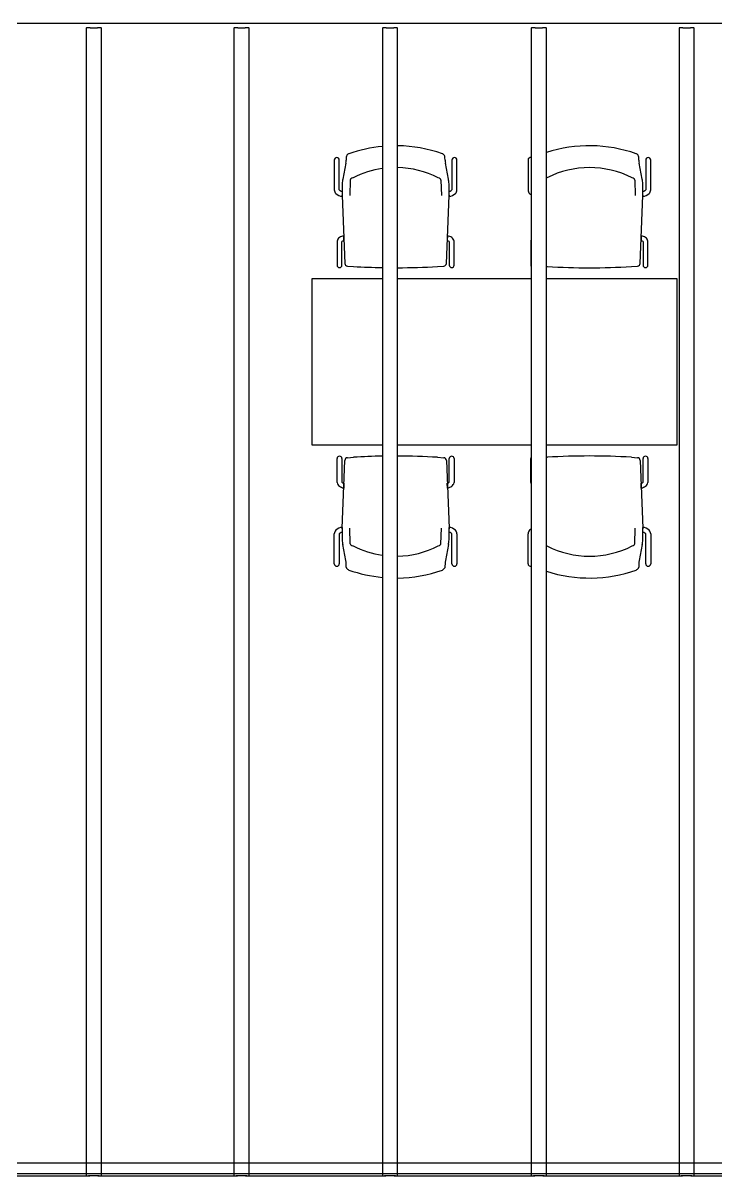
# Model space of a CAD drawing. Header units: inches. Extents: x -3 to 209, y -384 to 20.
# Drawn here: x 140.03 to 143.21, y -264.9 to -259.61 of the extents above; entities that cross this region are included whole.
import ezdxf

# ---------------------------------------------------------------- set-up
doc = ezdxf.new("R2010")
doc.units = ezdxf.units.IN
doc.header["$MEASUREMENT"] = 0
for name, color, linetype, lineweight in [('I-FURN', 253, 'Continuous', 9), ('I-FURN-PNLS', 253, 'Continuous', 9), ('S-BEAM', 253, 'Continuous', 13), ('S-GRID', 253, 'Continuous', 9)]:
    doc.layers.add(name, color=color, linetype=linetype, lineweight=lineweight)
doc.layers.add('NFF-FURN', color=253, linetype='Continuous')

# ---------------------------------------------------------------- blocks, each defined once
blk = doc.blocks.new('20170303 - Modelo Est RT 16 Arpro CENTRAL_rvt-1-Borde De Placa SobreCubierta')
at = {"layer": 'S-BEAM', "linetype": 'ByBlock', "lineweight": -2}
for p, q in [((-31.6445, 11.826), (-12.4511, 11.826)), ((-20.9711, 11.8031), (-20.9711, 6.535)), ((-20.9533, 11.804), (-20.9189, 11.804)), ((-20.9011, 6.535), (-20.9011, 11.8031)), ((-20.2935, 11.8031), (-20.2935, 6.535)), ((-20.2757, 11.804), (-20.2413, 11.804)), ((-20.2235, 6.535), (-20.2235, 11.8031)), ((-19.6124, 11.8031), (-19.6124, 6.535)), ((-19.5946, 11.804), (-19.5602, 11.804)), ((-19.5424, 6.535), (-19.5424, 11.8031)), ((-18.9295, 11.8031), (-18.9295, 6.535)), ((-18.9117, 11.804), (-18.8773, 11.804)), ((-18.8595, 6.535), (-18.8595, 11.8031)), ((-18.2515, 11.8031), (-18.2515, 6.535)), ((-18.2337, 11.804), (-18.1993, 11.804)), ((-18.1815, 6.535), (-18.1815, 11.8031)), ((-15.5989, 6.5452), (-29.0847, 6.5452)), ((-21.5961, 6.5363), (-20.9547, 6.5363)), ((-20.9189, 6.5359), (-20.9533, 6.5359)), ((-20.9174, 6.5363), (-20.2772, 6.5363)), ((-20.2413, 6.5359), (-20.2757, 6.5359)), ((-20.2398, 6.5363), (-19.5961, 6.5363)), ((-19.5602, 6.5359), (-19.5946, 6.5359)), ((-19.5587, 6.5363), (-18.9132, 6.5363)), ((-18.8773, 6.5359), (-18.9117, 6.5359)), ((-18.8758, 6.5363), (-18.2352, 6.5363)), ((-18.1993, 6.5359), (-18.2337, 6.5359)), ((-18.1978, 6.5363), (-17.5674, 6.5363))]:
    blk.add_line(p, q, dxfattribs=at)
for centre, start_param, end_param in [((-20.9533, 11.8031), 1.570796, 3.141593), ((-20.9189, 11.8031), 0, 1.570796), ((-20.2757, 11.8031), 1.570796, 3.141593), ((-20.2413, 11.8031), 0, 1.570796), ((-19.5946, 11.8031), 1.570796, 3.141593), ((-19.5602, 11.8031), 0, 1.570796), ((-18.9117, 11.8031), 1.570796, 3.141593), ((-18.8773, 11.8031), 0, 1.570796), ((-18.2337, 11.8031), 1.570796, 3.141593), ((-18.1993, 11.8031), 0, 1.570796), ((-20.9533, 6.535), 1.570796, 1.994066), ((-20.9189, 6.535), 1.147527, 1.570796), ((-20.2757, 6.535), 1.570796, 1.994066), ((-20.2413, 6.535), 1.147527, 1.570796), ((-19.5946, 6.535), 1.570796, 1.994066), ((-19.5602, 6.535), 1.147527, 1.570796), ((-18.9117, 6.535), 1.570796, 1.994066), ((-18.8773, 6.535), 1.147527, 1.570796), ((-18.2337, 6.535), 1.570796, 1.994066), ((-18.1993, 6.535), 1.147527, 1.570796)]:
    blk.add_ellipse(centre, major_axis=(0.0178, 0), ratio=0.049437, start_param=start_param, end_param=end_param, dxfattribs=at)
blk = doc.blocks.new('Haworth_Planes-Collaborative_Table-Rectangular - 30_ x 66_-893567-Borde De Placa SobreCubierta')
at = {"layer": 'I-FURN-PNLS', "linetype": 'ByBlock', "lineweight": -2}
for p, q in [((-0.5145, 0.381), (-0.8382, 0.381)), ((-0.8382, 0.381), (-0.8382, -0.381)), ((0.1684, 0.381), (-0.4445, 0.381)), ((0.8382, 0.381), (0.2384, 0.381)), ((0.8382, -0.381), (0.8382, 0.381)), ((-0.8382, -0.381), (-0.5145, -0.381)), ((-0.4445, -0.381), (0.1684, -0.381)), ((0.2384, -0.381), (0.8382, -0.381))]:
    blk.add_line(p, q, dxfattribs=at)
blk = doc.blocks.new('Haworth_Chair_Very-Perforated Side and Seminar - Arms-900367-Borde De Placa SobreCubierta')
at = {"layer": 'I-FURN', "linetype": 'ByBlock', "lineweight": -2}
for p, q in [((-0.2684, 0.1329), (-0.2684, 0.2432)), ((-0.2464, 0.2432), (-0.2464, 0.1353)), ((-0.2452, -0.0762), (-0.2329, 0.2351)), ((-0.2211, 0.2472), (-0.1928, 0.2491)), ((0.1928, 0.2491), (0.2211, 0.2472)), ((0.2329, 0.2351), (0.2452, -0.0762)), ((0.2464, 0.1353), (0.2464, 0.2432)), ((0.2684, 0.2432), (0.2684, 0.1329)), ((-0.237, 0.1307), (-0.2379, 0.1081)), ((0.2379, 0.1081), (0.237, 0.1307)), ((-0.2813, -0.2394), (-0.2813, -0.1024)), ((-0.2587, -0.1025), (-0.2587, -0.2394)), ((-0.2452, -0.0762), (-0.2453, -0.0787)), ((-0.2453, -0.0787), (-0.2452, -0.0762)), ((-0.2451, -0.0723), (-0.2452, -0.0762)), ((-0.2082, -0.1476), (-0.2107, -0.0762)), ((0.2082, -0.1476), (0.2107, -0.0762)), ((0.2452, -0.0762), (0.2451, -0.0723)), ((0.2453, -0.0787), (0.2452, -0.0762)), ((0.2452, -0.0762), (0.2453, -0.0787)), ((0.2587, -0.2394), (0.2587, -0.1025)), ((0.2813, -0.1024), (0.2813, -0.2394)), ((-0.2284, -0.2247), (-0.2422, -0.1511)), ((0.2422, -0.1511), (0.2284, -0.2247)), ((-0.2265, -0.2515), (-0.2268, -0.2388)), ((0.2268, -0.2388), (0.2265, -0.2515))]:
    blk.add_line(p, q, dxfattribs=at)
for centre, radius, start, end in [((-0.2574, 0.2432), 0.011, 0, 180), ((-0.2202, 0.2346), 0.0127, 94.0729, 177.734), ((0, -2.8583), 3.1134, 91.1174, 93.5503), ((0, -2.8583), 3.1134, 86.4497, 89.8284), ((0.2202, 0.2346), 0.0127, 2.266, 85.9271), ((0.2574, 0.2432), 0.011, 0, 180), ((-0.2441, 0.137), 0.0247, 189.6934, 236.3066), ((-0.2256, 0.1648), 0.058, 236.3066, 257.6934), ((-0.2293, 0.1585), 0.0289, 233.5905, 254.4095), ((0.2293, 0.1585), 0.0289, 285.5905, 306.4095), ((0.2256, 0.1648), 0.058, 282.3066, 303.6934), ((0.2441, 0.137), 0.0247, 303.6934, 350.3066), ((-0.258, -0.1024), 0.0233, 134, 180), ((-0.2407, -0.1203), 0.0482, 95.2064, 134), ((-0.2497, -0.1077), 0.0104, 120.1474, 149.8526), ((-0.2405, -0.1236), 0.0287, 100.5401, 120.1474), ((0.378, -0.1033), 0.6238, 177.734, 179.2684), ((0.378, -0.1033), 0.6238, 177.734, 181.396), ((0.2407, -0.1203), 0.0482, 46, 84.7936), ((-0.378, -0.1033), 0.6238, 0.7316, 2.266), ((-0.378, -0.1033), 0.6238, 358.604, 2.266), ((0.2405, -0.1236), 0.0287, 59.8526, 79.4599), ((0.2497, -0.1077), 0.0104, 30.1474, 59.8526), ((0.258, -0.1024), 0.0233, 0, 46), ((-0.1104, -0.1192), 0.1352, 179.7172, 189.742), ((-0.0425, -0.1136), 0.2032, 188.0632, 190.6423), ((-0.2011, -0.1472), 0.0071, 183.4353, 236.5647), ((-0.1799, -0.115), 0.0456, 236.5647, 249.3688), ((0.0006, 0.225), 0.4297, 242.9668, 261.7596), ((0.0006, 0.225), 0.4297, 271.1584, 297.0332), ((0.1799, -0.115), 0.0456, 290.6312, 303.4353), ((0.2011, -0.1472), 0.0071, 303.4353, 356.5647), ((0.0425, -0.1136), 0.2032, 349.3577, 351.9368), ((0.1104, -0.1192), 0.1352, 350.258, 0.2828), ((-0.27, -0.2394), 0.0113, 180, 0), ((-0.3182, -0.2416), 0.0914, 1.7231, 10.6423), ((0.3182, -0.2416), 0.0914, 169.3577, 178.2769), ((0.27, -0.2394), 0.0113, 180, 0), ((0, 0.3398), 0.6447, 250.5694, 264.589), ((0, 0.3398), 0.6447, 270.8291, 289.4306)]:
    blk.add_arc(centre, radius, start, end, dxfattribs=at)
for points in [[(-0.2259, -0.2554), (-0.2261, -0.2548), (-0.2263, -0.2534), (-0.2264, -0.2521), (-0.2265, -0.2515)], [(-0.2145, -0.2681), (-0.2159, -0.2676), (-0.2185, -0.2662), (-0.2219, -0.2632), (-0.2245, -0.2596), (-0.2255, -0.2569), (-0.2259, -0.2554)], [(0.2259, -0.2554), (0.2255, -0.2569), (0.2245, -0.2596), (0.2219, -0.2632), (0.2185, -0.2662), (0.2159, -0.2676), (0.2145, -0.2681)], [(0.2265, -0.2515), (0.2264, -0.2521), (0.2263, -0.2534), (0.2261, -0.2548), (0.2259, -0.2554)]]:
    blk.add_open_spline(points, degree=3, dxfattribs=at)
blk = doc.blocks.new('Haworth_Chair_Very-Perforated Side and Seminar - Arms-V1-Borde De Placa SobreCubierta')
at = {"layer": 'I-FURN', "linetype": 'ByBlock', "lineweight": -2}
for p, q in [((-0.2684, 0.1329), (-0.2684, 0.2432)), ((-0.1968, 0.2488), (-0.1928, 0.2491)), ((0.1928, 0.2491), (0.2211, 0.2472)), ((0.2329, 0.2351), (0.2452, -0.0762)), ((0.2464, 0.1353), (0.2464, 0.2432)), ((0.2684, 0.2432), (0.2684, 0.1329)), ((0.2379, 0.1081), (0.237, 0.1307)), ((-0.2813, -0.2394), (-0.2813, -0.1024)), ((0.2082, -0.1476), (0.2107, -0.0762)), ((0.2452, -0.0762), (0.2451, -0.0723)), ((0.2453, -0.0787), (0.2452, -0.0762)), ((0.2452, -0.0762), (0.2453, -0.0787)), ((0.2587, -0.2394), (0.2587, -0.1025)), ((0.2813, -0.1024), (0.2813, -0.2394)), ((0.2422, -0.1511), (0.2284, -0.2247)), ((0.2268, -0.2388), (0.2265, -0.2515))]:
    blk.add_line(p, q, dxfattribs=at)
for centre, radius, start, end in [((-0.2574, 0.2432), 0.011, 150, 180), ((0, -2.8583), 3.1134, 86.4497, 93.5503), ((0.2202, 0.2346), 0.0127, 2.266, 85.9271), ((0.2574, 0.2432), 0.011, 0, 180), ((-0.2441, 0.137), 0.0247, 189.6934, 201.3467), ((0.2293, 0.1585), 0.0289, 285.5905, 306.4095), ((0.2256, 0.1648), 0.058, 282.3066, 303.6934), ((0.2441, 0.137), 0.0247, 303.6934, 350.3066), ((-0.258, -0.1024), 0.0233, 134, 180), ((-0.2407, -0.1203), 0.0482, 122.8718, 134), ((0.2407, -0.1203), 0.0482, 46, 84.7936), ((-0.378, -0.1033), 0.6238, 0.7316, 2.266), ((-0.378, -0.1033), 0.6238, 358.604, 2.266), ((0.2405, -0.1236), 0.0287, 59.8526, 79.4599), ((0.2497, -0.1077), 0.0104, 30.1474, 59.8526), ((0.258, -0.1024), 0.0233, 0, 46), ((0.0006, 0.225), 0.4297, 242.9668, 297.0332), ((0.1799, -0.115), 0.0456, 290.6312, 303.4353), ((0.2011, -0.1472), 0.0071, 303.4353, 356.5647), ((0.0425, -0.1136), 0.2032, 349.3577, 351.9368), ((0.1104, -0.1192), 0.1352, 350.258, 0.2828), ((-0.27, -0.2394), 0.0113, 180, 285), ((0.3182, -0.2416), 0.0914, 169.3577, 178.2769), ((0.27, -0.2394), 0.0113, 180, 0), ((0, 0.3398), 0.6447, 252.2023, 289.4306)]:
    blk.add_arc(centre, radius, start, end, dxfattribs=at)
for points in [[(0.2259, -0.2554), (0.2255, -0.2569), (0.2245, -0.2596), (0.2219, -0.2632), (0.2185, -0.2662), (0.2159, -0.2676), (0.2145, -0.2681)], [(0.2265, -0.2515), (0.2264, -0.2521), (0.2263, -0.2534), (0.2261, -0.2548), (0.2259, -0.2554)]]:
    blk.add_open_spline(points, degree=3, dxfattribs=at)
blk = doc.blocks.new('Haworth_Chair_Very-Perforated Side and Seminar - Arms-893565-Borde De Placa SobreCubierta')
at = {"layer": 'I-FURN', "linetype": 'ByBlock', "lineweight": -2}
for p, q in [((-0.2813, 0.2394), (-0.2813, 0.1024)), ((-0.2587, 0.1025), (-0.2587, 0.2394)), ((-0.2284, 0.2247), (-0.2422, 0.1511)), ((-0.2265, 0.2515), (-0.2268, 0.2388)), ((0.2268, 0.2388), (0.2265, 0.2515)), ((0.2422, 0.1511), (0.2284, 0.2247)), ((0.2587, 0.2394), (0.2587, 0.1025)), ((0.2813, 0.1024), (0.2813, 0.2394)), ((-0.2082, 0.1476), (-0.2107, 0.0762)), ((0.2082, 0.1476), (0.2107, 0.0762)), ((-0.2452, 0.0762), (-0.2453, 0.0787)), ((-0.2453, 0.0787), (-0.2452, 0.0762)), ((-0.2451, 0.0723), (-0.2452, 0.0762)), ((-0.2452, 0.0762), (-0.2329, -0.2351)), ((0.2329, -0.2351), (0.2452, 0.0762)), ((0.2452, 0.0762), (0.2451, 0.0723)), ((0.2453, 0.0787), (0.2452, 0.0762)), ((0.2452, 0.0762), (0.2453, 0.0787)), ((-0.2684, -0.1329), (-0.2684, -0.2432)), ((-0.2464, -0.2432), (-0.2464, -0.1353)), ((-0.237, -0.1307), (-0.2379, -0.1081)), ((0.2379, -0.1081), (0.237, -0.1307)), ((0.2464, -0.1353), (0.2464, -0.2432)), ((0.2684, -0.2432), (0.2684, -0.1329)), ((-0.2211, -0.2472), (-0.1928, -0.2491)), ((0.1928, -0.2491), (0.2211, -0.2472))]:
    blk.add_line(p, q, dxfattribs=at)
for centre, radius, start, end in [((0, -0.3398), 0.6447, 95.411, 109.4306), ((0, -0.3398), 0.6447, 70.5694, 89.1709), ((-0.27, 0.2394), 0.0113, 360, 180), ((-0.3182, 0.2416), 0.0914, 349.3577, 358.2769), ((0.3182, 0.2416), 0.0914, 181.7231, 190.6423), ((0.27, 0.2394), 0.0113, 360, 180), ((0.0006, -0.225), 0.4297, 98.2404, 117.0332), ((0.0006, -0.225), 0.4297, 62.9668, 88.8416), ((0.378, 0.1033), 0.6238, 178.604, 182.266), ((-0.1104, 0.1192), 0.1352, 170.258, 180.2828), ((-0.0425, 0.1136), 0.2032, 169.3577, 171.9368), ((-0.2011, 0.1472), 0.0071, 123.4353, 176.5647), ((-0.1799, 0.115), 0.0456, 110.6312, 123.4353), ((0.1799, 0.115), 0.0456, 56.5647, 69.3688), ((0.2011, 0.1472), 0.0071, 3.4353, 56.5647), ((0.0425, 0.1136), 0.2032, 8.0632, 10.6423), ((0.1104, 0.1192), 0.1352, 359.7172, 9.742), ((-0.378, 0.1033), 0.6238, 357.734, 1.396), ((-0.258, 0.1024), 0.0233, 180, 226), ((-0.2407, 0.1203), 0.0482, 226, 264.7936), ((-0.2497, 0.1077), 0.0104, 210.1474, 239.8526), ((-0.2405, 0.1236), 0.0287, 239.8526, 259.4599), ((0.378, 0.1033), 0.6238, 180.7316, 182.266), ((0.2407, 0.1203), 0.0482, 275.2064, 314), ((-0.378, 0.1033), 0.6238, 357.734, 359.2684), ((0.2405, 0.1236), 0.0287, 280.5401, 300.1474), ((0.2497, 0.1077), 0.0104, 300.1474, 329.8526), ((0.258, 0.1024), 0.0233, 314, 360), ((-0.2441, -0.137), 0.0247, 123.6934, 170.3066), ((-0.2256, -0.1648), 0.058, 102.3066, 123.6934), ((-0.2293, -0.1585), 0.0289, 105.5905, 126.4095), ((0.2293, -0.1585), 0.0289, 53.5905, 74.4095), ((0.2256, -0.1648), 0.058, 56.3066, 77.6934), ((0.2441, -0.137), 0.0247, 9.6934, 56.3066), ((-0.2574, -0.2432), 0.011, 180, 360), ((-0.2202, -0.2346), 0.0127, 182.266, 265.9271), ((0, 2.8583), 3.1134, 266.4497, 268.8826), ((0, 2.8583), 3.1134, 270.1716, 273.5503), ((0.2202, -0.2346), 0.0127, 274.0729, 357.734), ((0.2574, -0.2432), 0.011, 180, 360)]:
    blk.add_arc(centre, radius, start, end, dxfattribs=at)
for points in [[(-0.2145, 0.2681), (-0.2159, 0.2676), (-0.2185, 0.2662), (-0.2219, 0.2632), (-0.2245, 0.2596), (-0.2255, 0.2569), (-0.2259, 0.2554)], [(0.2259, 0.2554), (0.2255, 0.2569), (0.2245, 0.2596), (0.2219, 0.2632), (0.2185, 0.2662), (0.2159, 0.2676), (0.2145, 0.2681)], [(-0.2259, 0.2554), (-0.2261, 0.2548), (-0.2263, 0.2534), (-0.2264, 0.2521), (-0.2265, 0.2515)], [(0.2265, 0.2515), (0.2264, 0.2521), (0.2263, 0.2534), (0.2261, 0.2548), (0.2259, 0.2554)]]:
    blk.add_open_spline(points, degree=3, dxfattribs=at)
blk = doc.blocks.new('Haworth_Chair_Very-Perforated Side and Seminar - Arms-V2-Borde De Placa SobreCubierta')
at = {"layer": 'I-FURN', "linetype": 'ByBlock', "lineweight": -2}
for p, q in [((-0.2813, 0.2394), (-0.2813, 0.1024)), ((0.2268, 0.2388), (0.2265, 0.2515)), ((0.2422, 0.1511), (0.2284, 0.2247)), ((0.2587, 0.2394), (0.2587, 0.1025)), ((0.2813, 0.1024), (0.2813, 0.2394)), ((0.2082, 0.1476), (0.2107, 0.0762)), ((0.2329, -0.2351), (0.2452, 0.0762)), ((0.2452, 0.0762), (0.2451, 0.0723)), ((0.2453, 0.0787), (0.2452, 0.0762)), ((0.2452, 0.0762), (0.2453, 0.0787)), ((-0.2684, -0.1329), (-0.2684, -0.2432)), ((0.2379, -0.1081), (0.237, -0.1307)), ((0.2464, -0.1353), (0.2464, -0.2432)), ((0.2684, -0.2432), (0.2684, -0.1329)), ((-0.1968, -0.2488), (-0.1928, -0.2491)), ((0.1928, -0.2491), (0.2211, -0.2472))]:
    blk.add_line(p, q, dxfattribs=at)
for centre, radius, start, end in [((0, -0.3398), 0.6447, 70.5694, 107.7977), ((-0.27, 0.2394), 0.0113, 75, 180), ((0.3182, 0.2416), 0.0914, 181.7231, 190.6423), ((0.27, 0.2394), 0.0113, 360, 180), ((0.0006, -0.225), 0.4297, 62.9668, 117.0332), ((0.1799, 0.115), 0.0456, 56.5647, 69.3688), ((0.2011, 0.1472), 0.0071, 3.4353, 56.5647), ((0.0425, 0.1136), 0.2032, 8.0632, 10.6423), ((0.1104, 0.1192), 0.1352, 359.7172, 9.742), ((-0.378, 0.1033), 0.6238, 357.734, 1.396), ((-0.258, 0.1024), 0.0233, 180, 226), ((-0.2407, 0.1203), 0.0482, 226, 237.1282), ((0.2407, 0.1203), 0.0482, 275.2064, 314), ((-0.378, 0.1033), 0.6238, 357.734, 359.2684), ((0.2405, 0.1236), 0.0287, 280.5401, 300.1474), ((0.2497, 0.1077), 0.0104, 300.1474, 329.8526), ((0.258, 0.1024), 0.0233, 314, 360), ((-0.2441, -0.137), 0.0247, 158.6533, 170.3066), ((0.2293, -0.1585), 0.0289, 53.5905, 74.4095), ((0.2256, -0.1648), 0.058, 56.3066, 77.6934), ((0.2441, -0.137), 0.0247, 9.6934, 56.3066), ((-0.2574, -0.2432), 0.011, 180, 210), ((0, 2.8583), 3.1134, 266.4497, 273.5503), ((0.2202, -0.2346), 0.0127, 274.0729, 357.734), ((0.2574, -0.2432), 0.011, 180, 360)]:
    blk.add_arc(centre, radius, start, end, dxfattribs=at)
for points in [[(0.2259, 0.2554), (0.2255, 0.2569), (0.2245, 0.2596), (0.2219, 0.2632), (0.2185, 0.2662), (0.2159, 0.2676), (0.2145, 0.2681)], [(0.2265, 0.2515), (0.2264, 0.2521), (0.2263, 0.2534), (0.2261, 0.2548), (0.2259, 0.2554)]]:
    blk.add_open_spline(points, degree=3, dxfattribs=at)
blk = doc.blocks.new('CB TEC 23-03-2017')
at = {"layer": 'S-GRID', "linetype": 'ByBlock', "lineweight": -2}
blk.add_line((209.8328, 5573.1708), (294.887, 5573.1708), dxfattribs=at)
at = {"linetype": 'ByBlock', "lineweight": -2}
blk.add_blockref('20170303 - Modelo Est RT 16 Arpro CENTRAL_rvt-1-Borde De Placa SobreCubierta', (253.5039, 5566.5754), dxfattribs=at)
at = {"layer": 'I-FURN', "linetype": 'ByBlock', "lineweight": -2}
for name, p in [('Haworth_Chair_Very-Perforated Side and Seminar - Arms-893565-Borde De Placa SobreCubierta', (233.9522, 5577.5335)), ('Haworth_Chair_Very-Perforated Side and Seminar - Arms-V2-Borde De Placa SobreCubierta', (234.8412, 5577.5335)), ('Haworth_Chair_Very-Perforated Side and Seminar - Arms-900367-Borde De Placa SobreCubierta', (233.9522, 5576.1594)), ('Haworth_Chair_Very-Perforated Side and Seminar - Arms-V1-Borde De Placa SobreCubierta', (234.8412, 5576.1594))]:
    blk.add_blockref(name, p, dxfattribs=at)
at = {"layer": 'I-FURN-PNLS', "linetype": 'ByBlock', "lineweight": -2}
blk.add_blockref('Haworth_Planes-Collaborative_Table-Rectangular - 30_ x 66_-893567-Borde De Placa SobreCubierta', (234.4061, 5576.8465), dxfattribs=at)

msp = doc.modelspace()

# ---------------------------------------------------------------- block references
at = {"layer": 'NFF-FURN'}
msp.add_blockref('CB TEC 23-03-2017', (-92.2093, -5838.0096), dxfattribs=at)

doc.saveas('drawing.dxf')
